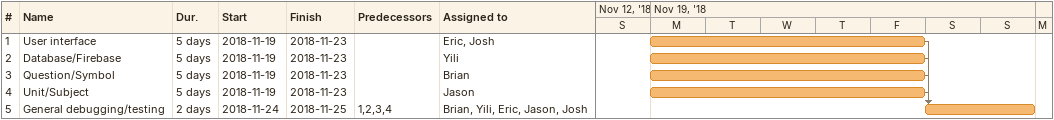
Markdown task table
| ID | Task | Duration | Start | Finish | Predecessors | Resources |
|---|---|---|---|---|---|---|
| 1 | User interface | 5d | 2018-11-19 | 2018-11-23 |  | Eric, Josh |
| 2 | Database/Firebase | 5d | 2018-11-19 | 2018-11-23 |  | Yili |
| 3 | Question/Symbol | 5d | 2018-11-19 | 2018-11-23 |  | Brian |
| 4 | Unit/Subject | 5d | 2018-11-19 | 2018-11-23 |  | Jason |
| 5 | General debugging/testing | 2d | 2018-11-24 | 2018-11-25 | 1, 2, 3, 4 | Brian, Yili, Eric, Jason, Josh |
